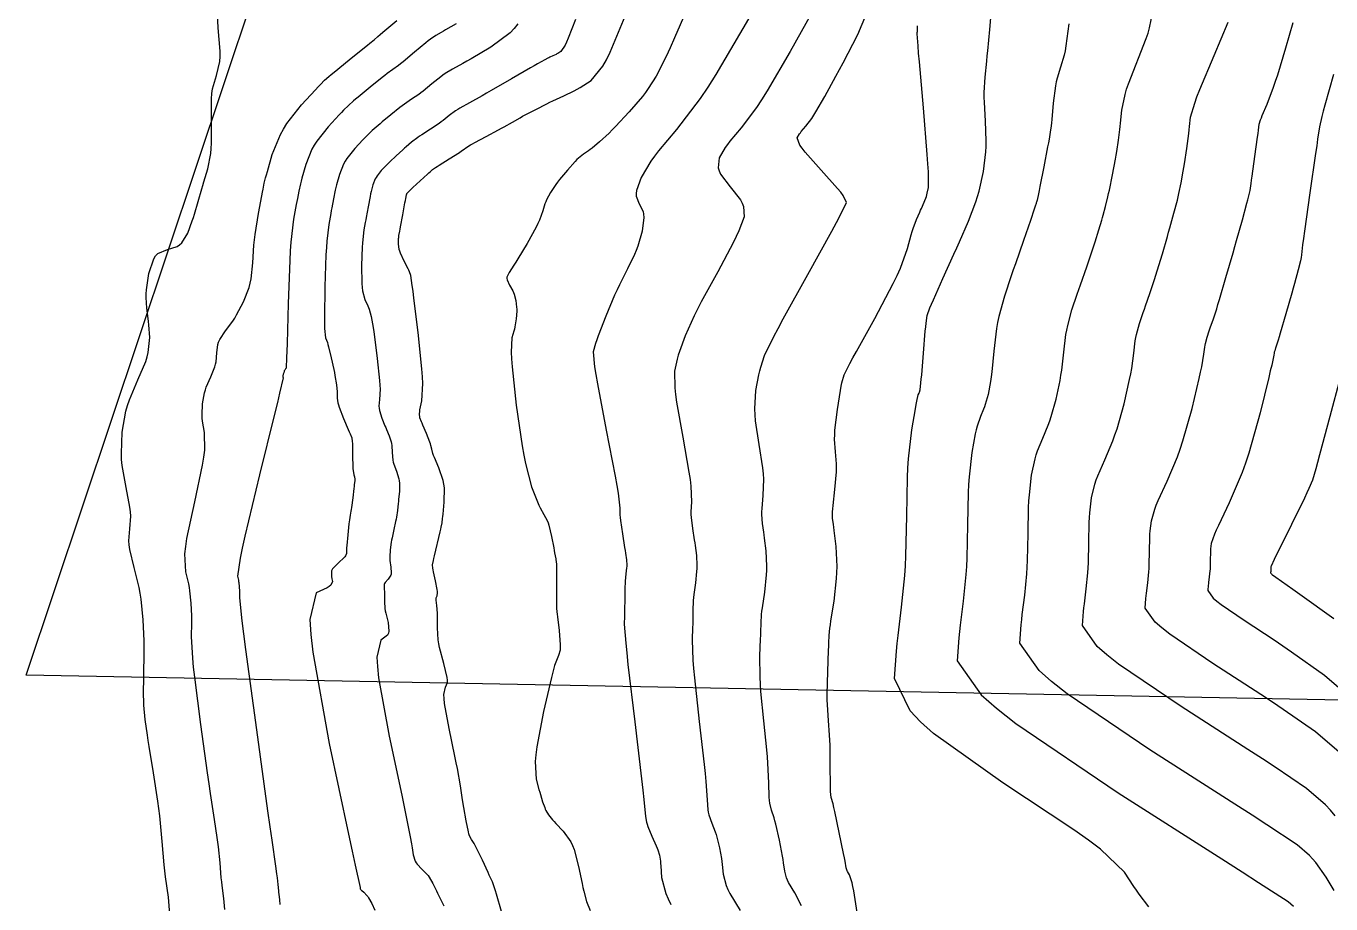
# Model space of a CAD drawing. Header units: metres. Extents: x 837117 to 838479, y 1189012 to 1191015.
# Drawn here: x 837593.2 to 837662.7, y 1189222.2 to 1189269 of the extents above; entities that cross this region are included whole.
import ezdxf

# ---------------------------------------------------------------- set-up
doc = ezdxf.new("R2010")
doc.units = ezdxf.units.M
doc.header["$LTSCALE"] = 0.3
for name, color, linetype in [('CORREDORVIA', 70, 'Continuous'), ('COTAS 10', 1, 'Continuous'), ('COTAS INT', 252, 'Continuous')]:
    doc.layers.add(name, color=color, linetype=linetype)

msp = doc.modelspace()

# ---------------------------------------------------------------- linework, layer by layer
at = {"layer": 'CORREDORVIA'}
msp.add_lwpolyline([(837910.676, 1191000.965), (838157.033, 1190996.193), (838237.174, 1190821.339), (838237.001, 1190602.875), (838240.031, 1190437.198), (838223.537, 1190366.272), (838212.196, 1190288.92), (838221.396, 1189997.878), (837954.545, 1189509.173), (837751.159, 1189231.384), (837593.191, 1189234.399), (837744.487, 1189686.609), (837750.277, 1189933.973), (837723.624, 1190051.525), (837726.092, 1190134.48), (837885.383, 1190229.429), (837983.184, 1190344.12), (837817.554, 1190502.187), (837798.033, 1190660.17), (837963.574, 1190795.982)], close=True, dxfattribs=at)
at = {"layer": 'COTAS 10'}
for points in [[(837600.85, 1189221.655), (837600.766, 1189222.574), (837600.619, 1189223.659), (837600.582, 1189223.978), (837600.548, 1189224.305), (837600.438, 1189225.553), (837600.308, 1189226.905), (837600.26, 1189227.298), (837600.208, 1189227.698), (837599.976, 1189229.209), (837599.747, 1189230.594), (837599.695, 1189230.915), (837599.649, 1189231.208), (837599.525, 1189232.042), (837599.461, 1189232.803), (837599.452, 1189233.051), (837599.447, 1189233.315), (837599.462, 1189234.405), (837599.482, 1189235.583), (837599.48, 1189235.904), (837599.475, 1189236.222), (837599.431, 1189237.351), (837599.317, 1189238.454), (837599.268, 1189238.757), (837599.211, 1189239.058), (837598.943, 1189240.133), (837598.714, 1189241.098), (837598.682, 1189241.329), (837598.663, 1189241.544), (837598.709, 1189242.192), (837598.761, 1189242.861), (837598.747, 1189243.09), (837598.719, 1189243.338), (837598.515, 1189244.391), (837598.307, 1189245.56), (837598.278, 1189245.88), (837598.262, 1189246.2), (837598.304, 1189247.343), (837598.507, 1189248.458), (837598.591, 1189248.76), (837598.688, 1189249.06), (837599.14, 1189250.116), (837599.561, 1189251.093), (837599.638, 1189251.342), (837599.698, 1189251.582), (837599.77, 1189252.371), (837599.722, 1189253.053), (837599.705, 1189253.225), (837599.688, 1189253.39), (837599.613, 1189253.928), (837599.58, 1189254.512), (837599.589, 1189254.706), (837599.606, 1189254.915), (837599.73, 1189255.784), (837599.988, 1189256.566), (837600.088, 1189256.719), (837600.201, 1189256.844), (837600.714, 1189257.067), (837601.242, 1189257.226), (837601.365, 1189257.311), (837601.477, 1189257.414), (837601.796, 1189257.935), (837602.035, 1189258.579), (837602.097, 1189258.76), (837602.157, 1189258.942), (837602.36, 1189259.606), (837602.553, 1189260.28), (837602.608, 1189260.469), (837602.662, 1189260.658), (837602.865, 1189261.346), (837603.018, 1189262.162), (837603.043, 1189262.43), (837603.06, 1189262.718), (837603.055, 1189263.913), (837603.063, 1189265.084), (837603.088, 1189265.358), (837603.123, 1189265.609), (837603.331, 1189266.33), (837603.508, 1189267.068), (837603.524, 1189267.33), (837603.526, 1189267.617), (837603.41, 1189268.86), (837603.342, 1189270.346)], [(837618.501, 1189221.824), (837618.235, 1189222.741), (837618.18, 1189222.926), (837618.131, 1189223.081), (837618.021, 1189223.395), (837617.903, 1189223.644), (837617.849, 1189223.76), (837617.786, 1189223.895), (837617.484, 1189224.551), (837617.175, 1189225.199), (837617.107, 1189225.329), (837617.048, 1189225.438), (837616.899, 1189225.654), (837616.798, 1189225.853), (837616.768, 1189225.952), (837616.737, 1189226.069), (837616.619, 1189226.65), (837616.498, 1189227.362), (837616.432, 1189227.764), (837616.314, 1189228.502), (837616.151, 1189229.425), (837616.089, 1189229.742), (837616.021, 1189230.087), (837615.715, 1189231.555), (837615.472, 1189232.895), (837615.443, 1189233.158), (837615.43, 1189233.374), (837615.524, 1189233.764), (837615.632, 1189234.009), (837615.628, 1189234.134), (837615.611, 1189234.283), (837615.426, 1189235.026), (837615.206, 1189235.866), (837615.166, 1189236.076), (837615.134, 1189236.276), (837615.096, 1189236.916), (837615.103, 1189237.449), (837615.099, 1189237.581), (837615.094, 1189237.706), (837615.055, 1189238.103), (837615.024, 1189238.398), (837615.024, 1189238.459), (837615.027, 1189238.511), (837615.068, 1189238.626), (837615.094, 1189238.783), (837615.088, 1189238.862), (837615.076, 1189238.957), (837614.986, 1189239.427), (837614.885, 1189239.905), (837614.866, 1189240.005), (837614.852, 1189240.09), (837614.835, 1189240.279), (837614.88, 1189240.508), (837614.905, 1189240.619), (837614.935, 1189240.75), (837615.239, 1189242.038), (837615.269, 1189242.169), (837615.294, 1189242.279), (837615.339, 1189242.506), (837615.364, 1189242.732), (837615.375, 1189242.842), (837615.389, 1189242.973), (837615.454, 1189243.616), (837615.459, 1189244.368), (837615.434, 1189244.568), (837615.398, 1189244.764), (837615.173, 1189245.439), (837614.933, 1189245.987), (837614.887, 1189246.102), (837614.85, 1189246.202), (837614.791, 1189246.428), (837614.748, 1189246.631), (837614.72, 1189246.715), (837614.687, 1189246.811), (837614.509, 1189247.259), (837614.321, 1189247.71), (837614.28, 1189247.807), (837614.244, 1189247.892), (837614.157, 1189248.102), (837614.138, 1189248.322), (837614.146, 1189248.414), (837614.16, 1189248.52), (837614.256, 1189249.012), (837614.308, 1189249.92), (837614.294, 1189250.287), (837614.268, 1189250.705), (837614.069, 1189252.634), (837613.839, 1189254.475), (837613.792, 1189254.837), (837613.753, 1189255.136), (837613.674, 1189255.681), (837613.602, 1189255.875), (837613.566, 1189255.951), (837613.525, 1189256.038), (837613.32, 1189256.435), (837613.123, 1189256.858), (837613.086, 1189256.962), (837613.056, 1189257.059), (837613.013, 1189257.364), (837613.021, 1189257.594), (837613.024, 1189257.645), (837613.027, 1189257.691), (837613.041, 1189257.81), (837613.081, 1189258.03), (837613.101, 1189258.139), (837613.124, 1189258.269), (837613.242, 1189258.913), (837613.359, 1189259.55), (837613.382, 1189259.676), (837613.402, 1189259.781), (837613.442, 1189259.974), (837613.462, 1189260.024), (837613.469, 1189260.037), (837613.477, 1189260.051), (837613.514, 1189260.097), (837613.64, 1189260.219), (837613.705, 1189260.28), (837613.782, 1189260.352), (837614.169, 1189260.711), (837614.556, 1189261.067), (837614.633, 1189261.138), (837614.697, 1189261.197), (837614.822, 1189261.309), (837614.984, 1189261.417), (837615.071, 1189261.473), (837615.178, 1189261.541), (837615.716, 1189261.883), (837616.262, 1189262.231), (837616.372, 1189262.303), (837616.465, 1189262.364), (837616.655, 1189262.498), (837616.858, 1189262.625), (837616.959, 1189262.682), (837617.08, 1189262.75), (837617.68, 1189263.073), (837618.338, 1189263.426), (837618.495, 1189263.512), (837618.641, 1189263.593), (837619.08, 1189263.841), (837619.495, 1189264.076), (837619.626, 1189264.148), (837619.764, 1189264.223), (837620.323, 1189264.519), (837620.919, 1189264.821), (837621.081, 1189264.9), (837621.242, 1189264.976), (837621.812, 1189265.234), (837622.378, 1189265.507), (837622.536, 1189265.594), (837622.695, 1189265.685), (837623.273, 1189266.051), (837623.904, 1189266.817), (837624.096, 1189267.16), (837624.295, 1189267.559), (837625.078, 1189269.472)], [(837637.441, 1189221.761), (837637.261, 1189222.913), (837637.215, 1189223.149), (837637.172, 1189223.349), (837637.029, 1189223.776), (837636.922, 1189223.951), (837636.901, 1189223.993), (837636.884, 1189224.032), (837636.854, 1189224.148), (837636.794, 1189224.495), (837636.758, 1189224.679), (837636.713, 1189224.901), (837636.483, 1189226.022), (837636.245, 1189227.142), (837636.196, 1189227.364), (837636.154, 1189227.548), (837636.062, 1189227.894), (837636.026, 1189228.209), (837636.02, 1189228.373), (837636.015, 1189228.571), (837636.008, 1189229.563), (837635.994, 1189230.672), (837635.984, 1189230.943), (837635.972, 1189231.198), (837635.905, 1189231.992), (837635.85, 1189232.812), (837635.844, 1189233.085), (837635.843, 1189233.377), (837635.873, 1189234.597), (837635.92, 1189235.712), (837635.929, 1189235.939), (837635.936, 1189236.129), (837635.948, 1189236.52), (837635.988, 1189236.894), (837636.013, 1189237.075), (837636.044, 1189237.288), (837636.206, 1189238.337), (837636.346, 1189239.554), (837636.363, 1189239.873), (837636.37, 1189240.185), (837636.316, 1189241.249), (837636.216, 1189242.098), (837636.194, 1189242.275), (837636.175, 1189242.426), (837636.129, 1189242.762), (837636.131, 1189243.1), (837636.142, 1189243.252), (837636.158, 1189243.431), (837636.257, 1189244.287), (837636.339, 1189245.217), (837636.346, 1189245.441), (837636.346, 1189245.65), (837636.285, 1189246.286), (837636.235, 1189246.96), (837636.242, 1189247.194), (837636.257, 1189247.448), (837636.385, 1189248.535), (837636.552, 1189249.561), (837636.591, 1189249.777), (837636.628, 1189249.963), (837636.739, 1189250.387), (837637.046, 1189250.987), (837637.206, 1189251.284), (837637.4, 1189251.638), (837638.372, 1189253.387), (837639.362, 1189255.249), (837639.567, 1189255.673), (837639.742, 1189256.057), (837640.124, 1189257.116), (837640.309, 1189257.84), (837640.36, 1189258.014), (837640.412, 1189258.175), (837640.597, 1189258.661), (837640.772, 1189259.049), (837640.817, 1189259.15), (837640.86, 1189259.247), (837641.004, 1189259.572), (837641.122, 1189259.878), (837641.149, 1189259.963), (837641.173, 1189260.049), (837641.242, 1189260.359), (837641.232, 1189261.2), (837641.207, 1189261.619), (837641.172, 1189262.12), (837640.966, 1189264.604), (837640.751, 1189267.04), (837640.711, 1189267.511), (837640.679, 1189267.894), (837640.632, 1189268.54), (837640.64, 1189268.617), (837640.644, 1189268.667), (837640.654, 1189268.77), (837640.655, 1189268.909), (837640.651, 1189268.957)], [(837663.219, 1189230.194), (837661.84, 1189231.385), (837660.124, 1189232.577), (837659.552, 1189232.96), (837658.938, 1189233.366), (837656.368, 1189235.024), (837654.087, 1189236.575), (837653.654, 1189236.914), (837653.307, 1189237.214), (837652.774, 1189237.972), (837652.813, 1189238.483), (837652.827, 1189238.627), (837652.842, 1189238.772), (837652.908, 1189239.307), (837652.969, 1189239.897), (837652.98, 1189240.078), (837652.989, 1189240.265), (837653.003, 1189241.003), (837653.017, 1189241.73), (837653.026, 1189241.91), (837653.038, 1189242.08), (837653.101, 1189242.621), (837653.278, 1189243.236), (837653.361, 1189243.453), (837653.459, 1189243.691), (837653.939, 1189244.721), (837654.493, 1189246.025), (837654.639, 1189246.435), (837654.781, 1189246.867), (837655.266, 1189248.604), (837655.645, 1189250.188), (837655.719, 1189250.524), (837655.781, 1189250.815), (837655.896, 1189251.492), (837655.942, 1189251.866), (837655.96, 1189251.965), (837655.98, 1189252.062), (837656.072, 1189252.397), (837656.185, 1189252.735), (837656.219, 1189252.834), (837656.254, 1189252.935), (837656.387, 1189253.318), (837656.578, 1189253.906), (837656.648, 1189254.136), (837656.726, 1189254.395), (837657.074, 1189255.57), (837657.45, 1189256.873), (837657.546, 1189257.211), (837657.639, 1189257.539), (837657.946, 1189258.646), (837658.183, 1189259.517), (837658.23, 1189259.698), (837658.271, 1189259.852), (837658.353, 1189260.191), (837658.413, 1189260.571), (837658.439, 1189260.752), (837658.47, 1189260.965), (837658.615, 1189262.008), (837658.755, 1189263.036), (837658.783, 1189263.241), (837658.805, 1189263.411), (837658.847, 1189263.735), (837658.916, 1189263.956), (837658.957, 1189264.061), (837659.007, 1189264.186), (837659.264, 1189264.794), (837659.61, 1189265.7), (837659.716, 1189266.012), (837659.826, 1189266.351), (837660.259, 1189267.797), (837660.647, 1189269.138)]]:
    msp.add_lwpolyline(points, dxfattribs=at)
at = {"layer": 'COTAS INT'}
for points in [[(837628.802, 1189270.828), (837627.711, 1189268.327), (837627.474, 1189267.798), (837627.265, 1189267.34), (837626.745, 1189266.277), (837626.318, 1189265.622), (837626.168, 1189265.421), (837626.004, 1189265.212), (837625.297, 1189264.386), (837624.57, 1189263.604), (837624.393, 1189263.422), (837624.227, 1189263.256), (837623.717, 1189262.782), (837623.321, 1189262.455), (837623.226, 1189262.381), (837623.138, 1189262.315), (837622.876, 1189262.137), (837622.609, 1189261.928), (837622.518, 1189261.842), (837622.421, 1189261.744), (837622.007, 1189261.289), (837621.589, 1189260.782), (837621.489, 1189260.65), (837621.395, 1189260.523), (837621.112, 1189260.098), (837620.904, 1189259.705), (837620.857, 1189259.597), (837620.815, 1189259.49), (837620.702, 1189259.111), (837620.525, 1189258.618), (837620.442, 1189258.44), (837620.344, 1189258.244), (837619.87, 1189257.387), (837619.375, 1189256.557), (837619.264, 1189256.378), (837619.165, 1189256.221), (837618.903, 1189255.841), (837618.793, 1189255.593), (837618.79, 1189255.519), (837618.798, 1189255.444), (837618.929, 1189255.157), (837619.107, 1189254.851), (837619.146, 1189254.764), (837619.181, 1189254.676), (837619.269, 1189254.351), (837619.307, 1189253.997), (837619.31, 1189253.891), (837619.31, 1189253.782), (837619.28, 1189253.362), (837619.215, 1189252.938), (837619.192, 1189252.827), (837619.167, 1189252.72), (837619.057, 1189252.354), (837619.017, 1189251.594), (837619.036, 1189251.237), (837619.067, 1189250.818), (837619.288, 1189248.773), (837619.6, 1189246.612), (837619.688, 1189246.119), (837619.777, 1189245.671), (837620.106, 1189244.43), (837620.411, 1189243.628), (837620.485, 1189243.456), (837620.554, 1189243.306), (837620.763, 1189242.944), (837620.934, 1189242.632), (837620.978, 1189242.512), (837621.021, 1189242.378), (837621.164, 1189241.776), (837621.28, 1189241.171), (837621.305, 1189241.036), (837621.328, 1189240.914), (837621.386, 1189240.592), (837621.418, 1189240.405), (837621.424, 1189240.369), (837621.429, 1189240.34), (837621.437, 1189240.292), (837621.437, 1189240.285), (837621.436, 1189240.107), (837621.436, 1189239.997), (837621.435, 1189239.859), (837621.433, 1189239.139), (837621.431, 1189238.414), (837621.431, 1189238.274), (837621.43, 1189238.159), (837621.429, 1189237.963), (837621.449, 1189237.764), (837621.463, 1189237.648), (837621.479, 1189237.506), (837621.567, 1189236.771), (837621.628, 1189236.017), (837621.628, 1189235.863), (837621.62, 1189235.732), (837621.532, 1189235.453), (837621.327, 1189234.919), (837621.246, 1189234.627), (837621.155, 1189234.273), (837620.737, 1189232.474), (837620.381, 1189230.579), (837620.327, 1189230.164), (837620.294, 1189229.797), (837620.339, 1189228.87), (837620.498, 1189228.31), (837620.538, 1189228.174), (837620.574, 1189228.047), (837620.689, 1189227.659), (837620.8, 1189227.349), (837620.834, 1189227.272), (837620.87, 1189227.198), (837621.012, 1189226.96), (837621.223, 1189226.696), (837621.302, 1189226.606), (837621.39, 1189226.508), (837621.783, 1189226.094), (837622.185, 1189225.523), (837622.278, 1189225.326), (837622.364, 1189225.114), (837622.608, 1189224.207), (837622.791, 1189223.304), (837622.837, 1189223.093), (837622.882, 1189222.899), (837623.03, 1189222.343), (837623.223, 1189221.881)], [(837634.477, 1189222.129), (837634.121, 1189222.821), (837633.79, 1189223.364), (837633.725, 1189223.493), (837633.672, 1189223.614), (837633.578, 1189223.975), (837633.524, 1189224.411), (837633.496, 1189224.579), (837633.463, 1189224.768), (837633.295, 1189225.618), (837633.106, 1189226.46), (837633.06, 1189226.643), (837633.016, 1189226.804), (837632.879, 1189227.206), (837632.782, 1189227.588), (837632.764, 1189227.737), (837632.749, 1189227.904), (837632.727, 1189228.665), (837632.688, 1189229.708), (837632.663, 1189230.053), (837632.632, 1189230.423), (837632.468, 1189231.965), (837632.311, 1189233.533), (837632.285, 1189233.92), (837632.267, 1189234.287), (837632.262, 1189235.438), (837632.297, 1189236.324), (837632.304, 1189236.522), (837632.31, 1189236.7), (837632.319, 1189237.175), (837632.349, 1189237.635), (837632.368, 1189237.805), (837632.392, 1189237.993), (837632.514, 1189238.824), (837632.619, 1189239.738), (837632.632, 1189239.977), (837632.637, 1189240.211), (837632.596, 1189241.01), (837632.512, 1189241.699), (837632.491, 1189241.864), (837632.469, 1189242.018), (837632.399, 1189242.481), (837632.364, 1189242.945), (837632.365, 1189243.1), (837632.372, 1189243.265), (837632.436, 1189243.958), (837632.461, 1189244.84), (837632.443, 1189245.125), (837632.414, 1189245.429), (837632.217, 1189246.673), (837632.027, 1189247.944), (837632.003, 1189248.264), (837631.991, 1189248.571), (837632.048, 1189249.561), (837632.202, 1189250.395), (837632.25, 1189250.602), (837632.302, 1189250.799), (837632.509, 1189251.425), (837632.999, 1189252.427), (837633.228, 1189252.86), (837633.497, 1189253.361), (837634.808, 1189255.734), (837636.083, 1189258.033), (837636.329, 1189258.488), (837636.53, 1189258.864), (837636.871, 1189259.563), (837636.689, 1189259.938), (837636.56, 1189260.109), (837636.397, 1189260.309), (837635.525, 1189261.276), (837634.662, 1189262.244), (837634.506, 1189262.445), (837634.384, 1189262.617), (837634.242, 1189262.997), (837634.367, 1189263.208), (837634.413, 1189263.273), (837634.465, 1189263.342), (837634.698, 1189263.617), (837635.017, 1189264.039), (837635.123, 1189264.202), (837635.238, 1189264.383), (837635.717, 1189265.202), (837636.308, 1189266.285), (837636.493, 1189266.633), (837636.687, 1189267.003), (837637.465, 1189268.511), (837638.159, 1189270.157)], [(837603.777, 1189221.927), (837603.724, 1189222.51), (837603.63, 1189223.199), (837603.607, 1189223.402), (837603.585, 1189223.61), (837603.515, 1189224.402), (837603.433, 1189225.261), (837603.402, 1189225.51), (837603.369, 1189225.765), (837603.222, 1189226.724), (837603.008, 1189228.101), (837602.933, 1189228.618), (837602.85, 1189229.194), (837602.491, 1189231.767), (837602.17, 1189234.285), (837602.11, 1189234.827), (837602.064, 1189235.302), (837602.004, 1189236.459), (837602.016, 1189237.167), (837602.015, 1189237.359), (837602.012, 1189237.551), (837601.986, 1189238.229), (837601.917, 1189238.892), (837601.888, 1189239.073), (837601.853, 1189239.254), (837601.692, 1189239.9), (837601.649, 1189240.862), (837601.689, 1189241.241), (837601.752, 1189241.669), (837602.167, 1189243.626), (837602.59, 1189245.577), (837602.658, 1189246.002), (837602.705, 1189246.376), (837602.695, 1189247.314), (837602.588, 1189247.92), (837602.572, 1189248.087), (837602.564, 1189248.253), (837602.586, 1189248.846), (837602.691, 1189249.425), (837602.735, 1189249.582), (837602.785, 1189249.738), (837603.02, 1189250.286), (837603.238, 1189250.808), (837603.277, 1189250.947), (837603.307, 1189251.083), (837603.342, 1189251.552), (837603.398, 1189252.007), (837603.442, 1189252.133), (837603.499, 1189252.261), (837603.808, 1189252.724), (837604.192, 1189253.244), (837604.297, 1189253.408), (837604.401, 1189253.579), (837604.769, 1189254.268), (837605.066, 1189255.04), (837605.124, 1189255.264), (837605.172, 1189255.492), (837605.26, 1189256.353), (837605.319, 1189257.295), (837605.349, 1189257.575), (837605.385, 1189257.862), (837605.564, 1189258.97), (837605.742, 1189259.924), (837605.778, 1189260.115), (837605.807, 1189260.275), (837605.865, 1189260.585), (837605.942, 1189260.882), (837605.984, 1189261.033), (837606.035, 1189261.213), (837606.294, 1189262.112), (837606.727, 1189263.183), (837606.888, 1189263.472), (837607.067, 1189263.758), (837607.859, 1189264.763), (837608.599, 1189265.563), (837608.744, 1189265.719), (837608.863, 1189265.847), (837609.077, 1189266.074), (837609.308, 1189266.266), (837609.437, 1189266.372), (837609.595, 1189266.502), (837610.4, 1189267.161), (837611.204, 1189267.816), (837611.361, 1189267.943), (837611.489, 1189268.047), (837611.715, 1189268.226), (837611.926, 1189268.398), (837612.044, 1189268.497), (837612.189, 1189268.62), (837612.931, 1189269.249)], [(837622.446, 1189269.294), (837622.059, 1189268.301), (837621.97, 1189268.102), (837621.89, 1189267.935), (837621.667, 1189267.605), (837621.497, 1189267.498), (837621.45, 1189267.471), (837621.404, 1189267.446), (837621.238, 1189267.365), (837621.071, 1189267.29), (837621.024, 1189267.267), (837620.976, 1189267.244), (837620.801, 1189267.156), (837620.423, 1189266.944), (837620.246, 1189266.843), (837620.039, 1189266.723), (837619.034, 1189266.14), (837617.956, 1189265.517), (837617.703, 1189265.373), (837617.47, 1189265.241), (837616.791, 1189264.868), (837616.292, 1189264.585), (837616.172, 1189264.511), (837616.061, 1189264.437), (837615.724, 1189264.185), (837615.396, 1189263.928), (837615.29, 1189263.852), (837615.178, 1189263.773), (837614.716, 1189263.469), (837614.256, 1189263.168), (837614.144, 1189263.091), (837614.039, 1189263.017), (837613.717, 1189262.772), (837613.422, 1189262.523), (837613.334, 1189262.447), (837613.244, 1189262.367), (837612.896, 1189262.052), (837612.553, 1189261.726), (837612.465, 1189261.64), (837612.38, 1189261.555), (837612.101, 1189261.264), (837611.875, 1189260.978), (837611.824, 1189260.896), (837611.778, 1189260.814), (837611.655, 1189260.509), (837611.56, 1189260.139), (837611.533, 1189260.016), (837611.504, 1189259.883), (837611.397, 1189259.331), (837611.295, 1189258.77), (837611.27, 1189258.633), (837611.246, 1189258.504), (837611.171, 1189258.1), (837611.113, 1189257.596), (837611.1, 1189257.403), (837611.088, 1189257.187), (837611.054, 1189256.214), (837611.064, 1189255.251), (837611.08, 1189255.041), (837611.102, 1189254.856), (837611.228, 1189254.392), (837611.377, 1189254.069), (837611.413, 1189253.973), (837611.448, 1189253.874), (837611.555, 1189253.491), (837611.664, 1189252.903), (837611.699, 1189252.674), (837611.736, 1189252.416), (837611.889, 1189251.248), (837612.009, 1189250.091), (837612.024, 1189249.84), (837612.033, 1189249.62), (837612.002, 1189249.075), (837611.972, 1189248.712), (837611.982, 1189248.606), (837611.999, 1189248.497), (837612.127, 1189248.085), (837612.295, 1189247.681), (837612.338, 1189247.578), (837612.379, 1189247.478), (837612.518, 1189247.147), (837612.621, 1189246.822), (837612.641, 1189246.726), (837612.657, 1189246.627), (837612.682, 1189246.247), (837612.717, 1189245.853), (837612.739, 1189245.745), (837612.765, 1189245.637), (837612.906, 1189245.253), (837613.038, 1189244.857), (837613.059, 1189244.743), (837613.074, 1189244.626), (837613.071, 1189244.186), (837613.026, 1189243.753), (837613.013, 1189243.642), (837613.002, 1189243.533), (837612.96, 1189243.17), (837612.905, 1189242.806), (837612.886, 1189242.698), (837612.864, 1189242.586), (837612.768, 1189242.154), (837612.672, 1189241.712), (837612.65, 1189241.594), (837612.63, 1189241.478), (837612.575, 1189241.075), (837612.555, 1189240.696), (837612.558, 1189240.596), (837612.564, 1189240.497), (837612.615, 1189240.156), (837612.636, 1189239.856), (837612.623, 1189239.784), (837612.602, 1189239.717), (837612.459, 1189239.513), (837612.307, 1189239.332), (837612.281, 1189239.28), (837612.262, 1189239.226), (837612.249, 1189239.024), (837612.272, 1189238.789), (837612.275, 1189238.715), (837612.277, 1189238.637), (837612.273, 1189238.322), (837612.296, 1189237.943), (837612.314, 1189237.824), (837612.338, 1189237.7), (837612.468, 1189237.203), (837612.509, 1189236.735), (837612.477, 1189236.628), (837612.426, 1189236.532), (837612.081, 1189236.269), (837611.865, 1189235.365), (837611.893, 1189234.865), (837611.961, 1189234.256), (837612.524, 1189231.155), (837613.191, 1189228.016), (837613.324, 1189227.384), (837613.434, 1189226.854), (837613.642, 1189225.798), (837613.703, 1189225.415), (837613.737, 1189225.207), (837613.8, 1189224.838), (837613.909, 1189224.499), (837613.956, 1189224.414), (837614.009, 1189224.333), (837614.259, 1189224.074), (837614.529, 1189223.815), (837614.595, 1189223.735), (837614.657, 1189223.65), (837614.848, 1189223.315), (837615.037, 1189222.914), (837615.097, 1189222.788), (837615.161, 1189222.656), (837615.423, 1189222.129)], [(837631.652, 1189269.335), (837629.907, 1189266.37), (837629.479, 1189265.699), (837629.075, 1189265.094), (837627.816, 1189263.45), (837626.857, 1189262.317), (837626.642, 1189262.033), (837626.45, 1189261.763), (837625.936, 1189260.893), (837625.696, 1189260.202), (837625.676, 1189260.043), (837625.675, 1189259.898), (837625.839, 1189259.495), (837626.041, 1189259.083), (837626.064, 1189258.933), (837626.072, 1189258.768), (837625.985, 1189258.043), (837625.758, 1189257.231), (837625.678, 1189257.011), (837625.591, 1189256.793), (837625.215, 1189256.024), (837624.779, 1189255.177), (837624.654, 1189254.91), (837624.526, 1189254.63), (837624.05, 1189253.502), (837623.649, 1189252.471), (837623.569, 1189252.252), (837623.502, 1189252.062), (837623.374, 1189251.614), (837623.459, 1189250.816), (837623.526, 1189250.406), (837623.612, 1189249.913), (837624.08, 1189247.449), (837624.55, 1189244.986), (837624.637, 1189244.495), (837624.706, 1189244.086), (837624.796, 1189243.298), (837624.799, 1189242.935), (837624.812, 1189242.794), (837624.83, 1189242.636), (837624.938, 1189241.919), (837625.058, 1189241.201), (837625.083, 1189241.042), (837625.105, 1189240.9), (837625.157, 1189240.532), (837625.17, 1189240.264), (837625.169, 1189240.185), (837625.165, 1189240.105), (837625.129, 1189239.798), (837625.088, 1189239.403), (837625.08, 1189239.266), (837625.073, 1189239.118), (837625.062, 1189238.484), (837625.057, 1189237.843), (837625.055, 1189237.69), (837625.053, 1189237.547), (837625.04, 1189237.121), (837625.115, 1189236.105), (837625.168, 1189235.591), (837625.235, 1189234.976), (837625.593, 1189231.912), (837625.953, 1189228.874), (837626.022, 1189228.275), (837626.077, 1189227.78), (837626.164, 1189226.869), (837626.217, 1189226.572), (837626.251, 1189226.465), (837626.293, 1189226.347), (837626.513, 1189225.83), (837626.741, 1189225.316), (837626.788, 1189225.199), (837626.829, 1189225.095), (837626.918, 1189224.81), (837626.961, 1189224.501), (837626.973, 1189224.381), (837626.985, 1189224.245), (837627.027, 1189223.63), (837627.248, 1189222.779), (837627.373, 1189222.494), (837627.525, 1189222.189)], [(837635.039, 1189269.697), (837633.868, 1189267.596), (837632.64, 1189265.498), (837632.347, 1189265.032), (837632.074, 1189264.617), (837631.257, 1189263.533), (837630.661, 1189262.829), (837630.528, 1189262.653), (837630.408, 1189262.485), (837630.089, 1189261.945), (837630.04, 1189261.41), (837630.091, 1189261.244), (837630.169, 1189261.071), (837630.682, 1189260.386), (837631.219, 1189259.696), (837631.312, 1189259.521), (837631.38, 1189259.353), (837631.428, 1189258.803), (837631.144, 1189258.048), (837631.004, 1189257.75), (837630.837, 1189257.413), (837630.012, 1189255.879), (837629.138, 1189254.269), (837628.941, 1189253.885), (837628.762, 1189253.528), (837628.28, 1189252.464), (837627.975, 1189251.635), (837627.91, 1189251.427), (837627.852, 1189251.228), (837627.711, 1189250.587), (837627.725, 1189249.693), (837627.764, 1189249.335), (837627.82, 1189248.929), (837628.148, 1189247.061), (837628.482, 1189245.207), (837628.54, 1189244.81), (837628.584, 1189244.463), (837628.616, 1189243.628), (837628.585, 1189243.1), (837628.588, 1189242.947), (837628.597, 1189242.791), (837628.668, 1189242.2), (837628.764, 1189241.609), (837628.787, 1189241.453), (837628.809, 1189241.299), (837628.876, 1189240.771), (837628.904, 1189240.238), (837628.9, 1189240.081), (837628.892, 1189239.921), (837628.822, 1189239.311), (837628.74, 1189238.698), (837628.724, 1189238.536), (837628.711, 1189238.377), (837628.69, 1189237.829), (837628.684, 1189237.272), (837628.68, 1189237.106), (837628.675, 1189236.936), (837628.651, 1189236.28), (837628.691, 1189235.196), (837628.727, 1189234.756), (837628.773, 1189234.255), (837629.03, 1189231.939), (837629.292, 1189229.649), (837629.342, 1189229.164), (837629.383, 1189228.744), (837629.445, 1189227.767), (837629.483, 1189227.238), (837629.507, 1189227.101), (837629.537, 1189226.967), (837629.696, 1189226.518), (837629.879, 1189226.06), (837629.924, 1189225.921), (837629.968, 1189225.777), (837630.106, 1189225.214), (837630.212, 1189224.634), (837630.235, 1189224.48), (837630.254, 1189224.328), (837630.303, 1189223.803), (837630.46, 1189223.196), (837630.549, 1189222.994), (837630.658, 1189222.776), (837631.213, 1189221.865)], [(837652.96, 1189222.074), (837652.448, 1189222.75), (837652.308, 1189222.947), (837652.169, 1189223.15), (837651.678, 1189223.919), (837650.389, 1189225.133), (837649.747, 1189225.616), (837648.981, 1189226.163), (837645.188, 1189228.669), (837641.507, 1189231.298), (837640.812, 1189231.923), (837640.257, 1189232.503), (837639.424, 1189234.226), (837639.534, 1189235.679), (837639.573, 1189236.089), (837639.617, 1189236.503), (837639.806, 1189238.026), (837639.978, 1189239.708), (837640.011, 1189240.221), (837640.037, 1189240.755), (837640.075, 1189242.857), (837640.115, 1189244.925), (837640.142, 1189245.438), (837640.176, 1189245.924), (837640.356, 1189247.463), (837640.544, 1189248.58), (837640.583, 1189248.801), (837640.617, 1189248.982), (837640.693, 1189249.315), (837640.732, 1189249.406), (837640.742, 1189249.435), (837640.752, 1189249.465), (837640.786, 1189249.586), (837640.834, 1189249.967), (837640.853, 1189250.16), (837640.874, 1189250.392), (837640.97, 1189251.548), (837641.067, 1189252.711), (837641.089, 1189252.946), (837641.108, 1189253.145), (837641.161, 1189253.551), (837641.313, 1189253.951), (837641.395, 1189254.145), (837641.495, 1189254.376), (837642.002, 1189255.51), (837642.589, 1189256.813), (837642.739, 1189257.149), (837642.885, 1189257.475), (837643.366, 1189258.565), (837643.761, 1189259.591), (837643.851, 1189259.877), (837643.934, 1189260.163), (837644.164, 1189261.204), (837644.288, 1189262.253), (837644.304, 1189262.544), (837644.311, 1189262.837), (837644.27, 1189263.896), (837644.209, 1189264.901), (837644.204, 1189265.159), (837644.204, 1189265.408), (837644.249, 1189266.235), (837644.335, 1189267.092), (837644.362, 1189267.361), (837644.389, 1189267.642), (837644.498, 1189268.772), (837644.581, 1189269.816)], [(837662.833, 1189222.941), (837662.409, 1189223.651), (837661.85, 1189224.429), (837661.685, 1189224.62), (837661.516, 1189224.8), (837660.866, 1189225.361), (837659.249, 1189226.437), (837658.47, 1189226.941), (837657.547, 1189227.535), (837653.013, 1189230.426), (837648.624, 1189233.411), (837647.791, 1189234.064), (837647.125, 1189234.641), (837646.099, 1189236.099), (837646.173, 1189237.081), (837646.2, 1189237.358), (837646.229, 1189237.638), (837646.357, 1189238.667), (837646.474, 1189239.802), (837646.495, 1189240.149), (837646.513, 1189240.51), (837646.539, 1189241.93), (837646.566, 1189243.327), (837646.584, 1189243.674), (837646.607, 1189244.002), (837646.728, 1189245.042), (837646.911, 1189245.908), (837646.972, 1189246.127), (837647.038, 1189246.337), (837647.316, 1189247.018), (837647.613, 1189247.716), (837647.691, 1189247.935), (837647.767, 1189248.166), (837648.026, 1189249.095), (837648.24, 1189250.09), (837648.288, 1189250.362), (837648.33, 1189250.633), (837648.439, 1189251.6), (837648.553, 1189252.527), (837648.597, 1189252.773), (837648.647, 1189253.014), (837648.875, 1189253.845), (837649.156, 1189254.683), (837649.24, 1189254.928), (837649.326, 1189255.178), (837649.657, 1189256.131), (837649.968, 1189257.034), (837650.041, 1189257.254), (837650.108, 1189257.461), (837650.306, 1189258.098), (837650.457, 1189258.624), (837650.496, 1189258.76), (837650.534, 1189258.893), (837650.658, 1189259.34), (837650.786, 1189259.857), (837650.825, 1189260.034), (837650.867, 1189260.225), (837651.033, 1189261.04), (837651.19, 1189261.875), (837651.227, 1189262.08), (837651.26, 1189262.274), (837651.353, 1189262.877), (837651.425, 1189263.444), (837651.445, 1189263.614), (837651.465, 1189263.79), (837651.535, 1189264.474), (837651.703, 1189265.312), (837651.785, 1189265.585), (837651.881, 1189265.877), (837652.829, 1189268.284), (837652.927, 1189268.579), (837653.01, 1189268.856), (837653.187, 1189269.717)], [(837662.89, 1189226.918), (837662.632, 1189227.216), (837662.367, 1189227.497), (837661.353, 1189228.373), (837659.687, 1189229.507), (837659.011, 1189229.951), (837658.242, 1189230.451), (837654.691, 1189232.725), (837651.355, 1189234.993), (837650.723, 1189235.489), (837650.216, 1189235.928), (837649.437, 1189237.036), (837649.493, 1189237.782), (837649.513, 1189237.992), (837649.536, 1189238.205), (837649.633, 1189238.987), (837649.721, 1189239.85), (837649.738, 1189240.113), (837649.751, 1189240.388), (837649.771, 1189241.467), (837649.792, 1189242.528), (837649.805, 1189242.792), (837649.823, 1189243.041), (837649.915, 1189243.832), (837650.094, 1189244.572), (837650.167, 1189244.79), (837650.249, 1189245.014), (837650.627, 1189245.87), (837651.053, 1189246.87), (837651.165, 1189247.185), (837651.274, 1189247.516), (837651.646, 1189248.849), (837651.942, 1189250.139), (837652.003, 1189250.443), (837652.056, 1189250.724), (837652.168, 1189251.546), (837652.247, 1189252.196), (837652.278, 1189252.369), (837652.314, 1189252.538), (837652.474, 1189253.121), (837652.671, 1189253.709), (837652.729, 1189253.881), (837652.79, 1189254.057), (837653.022, 1189254.725), (837653.273, 1189255.47), (837653.344, 1189255.695), (837653.417, 1189255.928), (837653.69, 1189256.834), (837653.953, 1189257.748), (837654.021, 1189257.986), (837654.086, 1189258.216), (837654.302, 1189258.993), (837654.484, 1189259.687), (837654.528, 1189259.866), (837654.569, 1189260.039), (837654.693, 1189260.615), (837654.802, 1189261.223), (837654.833, 1189261.416), (837654.865, 1189261.62), (837654.984, 1189262.443), (837655.09, 1189263.24), (837655.114, 1189263.428), (837655.135, 1189263.6), (837655.191, 1189264.104), (837655.407, 1189264.857), (837655.529, 1189265.187), (837655.678, 1189265.57), (837656.44, 1189267.391), (837657.199, 1189269.165)], [(837616.083, 1189269.07), (837615.528, 1189268.749), (837615.405, 1189268.678), (837615.296, 1189268.616), (837615.012, 1189268.458), (837614.715, 1189268.257), (837614.598, 1189268.167), (837614.466, 1189268.062), (837613.862, 1189267.561), (837613.258, 1189267.056), (837613.126, 1189266.949), (837613.01, 1189266.856), (837612.715, 1189266.64), (837612.411, 1189266.421), (837612.289, 1189266.326), (837612.149, 1189266.216), (837611.506, 1189265.698), (837610.87, 1189265.175), (837610.736, 1189265.064), (837610.62, 1189264.966), (837610.35, 1189264.733), (837610.093, 1189264.473), (837609.984, 1189264.359), (837609.859, 1189264.227), (837609.273, 1189263.597), (837608.669, 1189262.831), (837608.533, 1189262.613), (837608.411, 1189262.393), (837608.081, 1189261.577), (837607.877, 1189260.855), (837607.834, 1189260.694), (837607.796, 1189260.549), (837607.709, 1189260.167), (837607.637, 1189259.773), (837607.608, 1189259.621), (837607.577, 1189259.451), (837607.433, 1189258.68), (837607.287, 1189257.448), (837607.253, 1189256.986), (837607.224, 1189256.472), (837607.142, 1189254.182), (837607.087, 1189252.055), (837607.075, 1189251.644), (837607.063, 1189251.311), (837607.029, 1189250.751), (837607.002, 1189250.7), (837606.986, 1189250.676), (837606.958, 1189250.637), (837606.935, 1189250.603), (837606.931, 1189250.593), (837606.928, 1189250.584), (837606.923, 1189250.55), (837606.921, 1189250.515), (837606.919, 1189250.505), (837606.916, 1189250.495), (837606.9, 1189250.456), (837606.882, 1189250.416), (837606.879, 1189250.404), (837606.875, 1189250.393), (837606.867, 1189250.35), (837606.866, 1189250.306), (837606.866, 1189250.293), (837606.868, 1189250.281), (837606.876, 1189250.236), (837606.69, 1189249.415), (837606.57, 1189248.913), (837606.419, 1189248.293), (837605.625, 1189245.06), (837604.841, 1189241.795), (837604.696, 1189241.153), (837604.584, 1189240.625), (837604.442, 1189239.668), (837604.496, 1189239.451), (837604.507, 1189239.39), (837604.517, 1189239.329), (837604.54, 1189239.107), (837604.549, 1189238.879), (837604.55, 1189238.815), (837604.55, 1189238.75), (837604.546, 1189238.513), (837604.681, 1189237.29), (837604.769, 1189236.604), (837604.878, 1189235.767), (837605.457, 1189231.491), (837606.05, 1189227.18), (837606.17, 1189226.322), (837606.27, 1189225.608), (837606.468, 1189224.239), (837606.53, 1189223.831), (837606.545, 1189223.723), (837606.558, 1189223.617), (837606.593, 1189223.252), (837606.622, 1189222.914), (837606.632, 1189222.826), (837606.642, 1189222.74), (837606.681, 1189222.447), (837606.704, 1189222.199)], [(837619.375, 1189269.076), (837619.184, 1189268.83), (837618.964, 1189268.595), (837617.933, 1189267.823), (837616.881, 1189267.214), (837616.648, 1189267.08), (837616.44, 1189266.962), (837615.901, 1189266.663), (837615.504, 1189266.421), (837615.385, 1189266.339), (837615.263, 1189266.25), (837614.793, 1189265.873), (837614.327, 1189265.492), (837614.208, 1189265.4), (837614.094, 1189265.314), (837613.716, 1189265.054), (837613.333, 1189264.794), (837613.216, 1189264.708), (837613.094, 1189264.617), (837612.611, 1189264.235), (837612.146, 1189263.849), (837612.035, 1189263.755), (837611.932, 1189263.667), (837611.623, 1189263.392), (837611.323, 1189263.1), (837611.224, 1189263), (837611.12, 1189262.891), (837610.687, 1189262.43), (837610.272, 1189261.904), (837610.179, 1189261.755), (837610.094, 1189261.604), (837609.868, 1189261.043), (837609.719, 1189260.497), (837609.683, 1189260.355), (837609.65, 1189260.216), (837609.553, 1189259.749), (837609.466, 1189259.272), (837609.439, 1189259.127), (837609.411, 1189258.977), (837609.302, 1189258.39), (837609.199, 1189257.502), (837609.176, 1189257.162), (837609.154, 1189256.781), (837609.095, 1189255.065), (837609.073, 1189253.443), (837609.075, 1189253.121), (837609.082, 1189252.854), (837609.135, 1189252.349), (837609.229, 1189252.1), (837609.26, 1189251.994), (837609.294, 1189251.873), (837609.437, 1189251.301), (837609.575, 1189250.67), (837609.606, 1189250.511), (837609.634, 1189250.358), (837609.71, 1189249.863), (837609.75, 1189249.477), (837609.755, 1189249.393), (837609.758, 1189249.32), (837609.747, 1189249.138), (837609.785, 1189248.904), (837609.818, 1189248.797), (837609.86, 1189248.672), (837610.097, 1189248.068), (837610.345, 1189247.47), (837610.396, 1189247.348), (837610.438, 1189247.246), (837610.527, 1189247.034), (837610.556, 1189246.833), (837610.562, 1189246.737), (837610.566, 1189246.623), (837610.574, 1189246.066), (837610.584, 1189245.504), (837610.591, 1189245.387), (837610.598, 1189245.287), (837610.639, 1189245.066), (837610.678, 1189244.951), (837610.684, 1189244.918), (837610.688, 1189244.884), (837610.687, 1189244.756), (837610.663, 1189244.534), (837610.652, 1189244.441), (837610.639, 1189244.334), (837610.58, 1189243.834), (837610.517, 1189243.333), (837610.502, 1189243.227), (837610.488, 1189243.134), (837610.449, 1189242.913), (837610.409, 1189242.673), (837610.395, 1189242.569), (837610.38, 1189242.447), (837610.314, 1189241.871), (837610.259, 1189241.303), (837610.25, 1189241.187), (837610.244, 1189241.089), (837610.245, 1189240.884), (837610.197, 1189240.756), (837610.159, 1189240.707), (837610.111, 1189240.651), (837609.85, 1189240.4), (837609.588, 1189240.153), (837609.538, 1189240.1), (837609.499, 1189240.055), (837609.443, 1189239.945), (837609.45, 1189239.873), (837609.452, 1189239.825), (837609.45, 1189239.727), (837609.457, 1189239.61), (837609.463, 1189239.573), (837609.47, 1189239.535), (837609.511, 1189239.38), (837609.408, 1189239.186), (837609.326, 1189239.123), (837609.219, 1189239.055), (837608.639, 1189238.774), (837608.299, 1189237.357), (837608.344, 1189236.572), (837608.45, 1189235.618), (837609.334, 1189230.754), (837610.362, 1189225.945), (837610.558, 1189225.025), (837610.717, 1189224.284), (837610.97, 1189223.093), (837610.975, 1189223.066), (837610.977, 1189223.052), (837610.981, 1189223.026), (837611.015, 1189222.982), (837611.034, 1189222.963), (837611.058, 1189222.942), (837611.18, 1189222.841), (837611.337, 1189222.678), (837611.382, 1189222.617), (837611.428, 1189222.55), (837611.6, 1189222.253), (837611.762, 1189221.896)], [(837648.712, 1189269.063), (837648.556, 1189267.901), (837648.509, 1189267.639), (837648.46, 1189267.403), (837648.268, 1189266.764), (837648.084, 1189266.183), (837648.041, 1189265.984), (837648, 1189265.767), (837647.879, 1189264.843), (837647.794, 1189263.98), (837647.776, 1189263.801), (837647.76, 1189263.648), (837647.722, 1189263.312), (837647.655, 1189262.928), (837647.62, 1189262.745), (837647.579, 1189262.528), (837647.373, 1189261.464), (837647.165, 1189260.412), (837647.123, 1189260.202), (837647.087, 1189260.027), (837647.014, 1189259.687), (837646.981, 1189259.57), (837646.971, 1189259.535), (837646.961, 1189259.499), (837646.921, 1189259.361), (837646.799, 1189258.994), (837646.737, 1189258.813), (837646.663, 1189258.598), (837646.292, 1189257.537), (837645.862, 1189256.3), (837645.75, 1189255.975), (837645.642, 1189255.657), (837645.276, 1189254.569), (837644.98, 1189253.49), (837644.915, 1189253.176), (837644.858, 1189252.857), (837644.711, 1189251.653), (837644.604, 1189250.542), (837644.572, 1189250.281), (837644.538, 1189250.04), (837644.406, 1189249.341), (837644.259, 1189248.816), (837644.216, 1189248.685), (837644.172, 1189248.561), (837644.005, 1189248.167), (837643.828, 1189247.659), (837643.778, 1189247.464), (837643.727, 1189247.244), (837643.542, 1189246.253), (837643.392, 1189244.963), (837643.363, 1189244.556), (837643.341, 1189244.126), (837643.307, 1189242.394), (837643.275, 1189240.633), (837643.253, 1189240.185), (837643.226, 1189239.755), (837643.082, 1189238.347), (837642.923, 1189237.07), (837642.887, 1189236.724), (837642.854, 1189236.38), (837642.762, 1189235.162), (837644.034, 1189233.354), (837644.86, 1189232.638), (837645.893, 1189231.829), (837651.336, 1189228.128), (837656.851, 1189224.619), (837657.929, 1189223.931), (837658.812, 1189223.366), (837660.38, 1189222.349), (837660.664, 1189222.104)], [(837662.792, 1189266.373), (837662.336, 1189264.75), (837662.247, 1189264.422), (837662.175, 1189264.147), (837662.045, 1189263.594), (837661.954, 1189262.928), (837661.904, 1189262.583), (837661.845, 1189262.167), (837661.543, 1189260.083), (837661.248, 1189258.031), (837661.193, 1189257.636), (837661.15, 1189257.316), (837661.089, 1189256.783), (837661.071, 1189256.632), (837661.054, 1189256.552), (837661.033, 1189256.455), (837660.914, 1189255.968), (837660.722, 1189255.247), (837660.654, 1189255.003), (837660.58, 1189254.739), (837660.26, 1189253.626), (837659.962, 1189252.61), (837659.902, 1189252.407), (837659.852, 1189252.238), (837659.752, 1189251.912), (837659.718, 1189251.813), (837659.709, 1189251.786), (837659.7, 1189251.761), (837659.671, 1189251.673), (837659.647, 1189251.587), (837659.641, 1189251.561), (837659.637, 1189251.536), (837659.625, 1189251.439), (837659.507, 1189250.905), (837659.435, 1189250.605), (837659.347, 1189250.237), (837658.886, 1189248.358), (837658.288, 1189246.217), (837658.113, 1189245.685), (837657.934, 1189245.18), (837657.25, 1189243.573), (837656.67, 1189242.368), (837656.555, 1189242.116), (837656.461, 1189241.899), (837656.288, 1189241.41), (837656.254, 1189241.119), (837656.247, 1189241.028), (837656.242, 1189240.931), (837656.235, 1189240.54), (837656.228, 1189240.143), (837656.223, 1189240.042), (837656.216, 1189239.945), (837656.184, 1189239.627), (837656.148, 1189239.339), (837656.14, 1189239.261), (837656.133, 1189239.183), (837656.112, 1189238.909), (837656.399, 1189238.501), (837656.585, 1189238.34), (837656.818, 1189238.157), (837658.046, 1189237.322), (837659.633, 1189236.282), (837660.093, 1189235.97), (837660.562, 1189235.648), (837662.327, 1189234.397), (837664.07, 1189232.891)], [(837663.161, 1189250.233), (837662.609, 1189248.167), (837662.049, 1189246.124), (837661.939, 1189245.721), (837661.849, 1189245.39), (837661.686, 1189244.785), (837661.492, 1189244.336), (837661.382, 1189244.103), (837661.248, 1189243.824), (837660.561, 1189242.424), (837659.88, 1189241.046), (837659.75, 1189240.779), (837659.645, 1189240.563), (837659.474, 1189240.2), (837659.469, 1189240.159), (837659.469, 1189240.146), (837659.468, 1189240.132), (837659.466, 1189240.02), (837659.464, 1189239.992), (837659.46, 1189239.947), (837659.454, 1189239.906), (837659.452, 1189239.884), (837659.449, 1189239.845), (837659.49, 1189239.788), (837659.516, 1189239.765), (837659.549, 1189239.739), (837659.723, 1189239.621), (837660.329, 1189239.198), (837660.634, 1189238.98), (837660.999, 1189238.718), (837662.813, 1189237.409)]]:
    msp.add_lwpolyline(points, dxfattribs=at)

doc.saveas('drawing.dxf')
